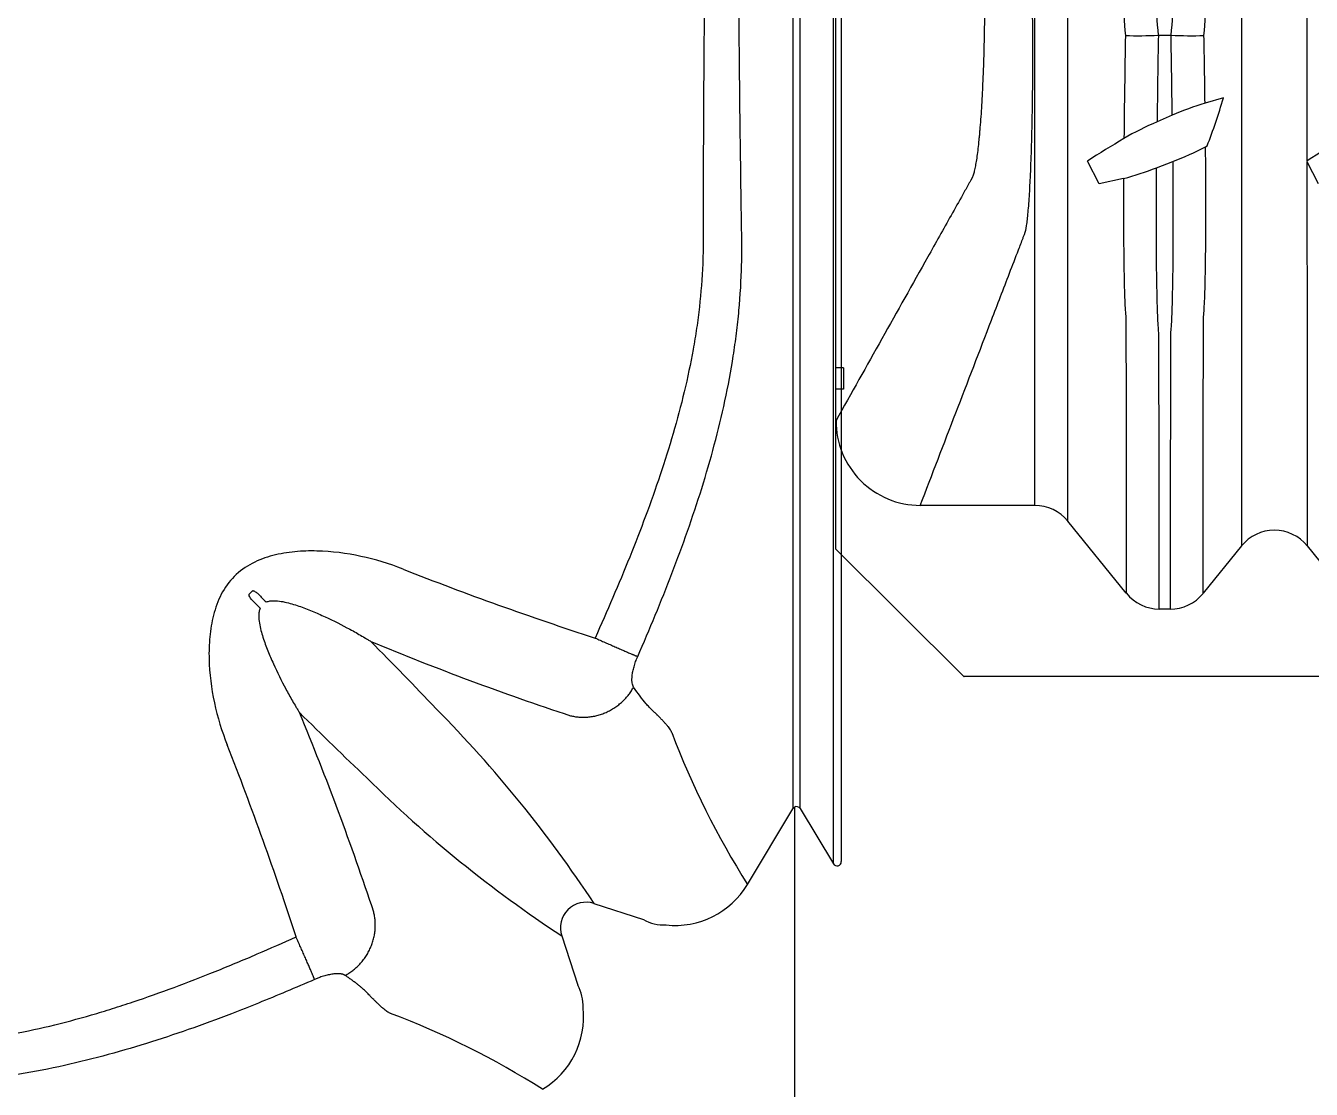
# Model space of a CAD drawing. Header units: millimetres. Extents: x -455371 to 117772, y -78417 to 116564.
# Drawn here: x -33030.2 to -32727.9, y 53506.5 to 53756.7 of the extents above; entities that cross this region are included whole.
import ezdxf

# ---------------------------------------------------------------- set-up
doc = ezdxf.new("R2010")
doc.units = ezdxf.units.MM
doc.layers.get('0').update_dxf_attribs({"color": 255})
doc.layers.add('BETON-STOP', color=141, linetype='Continuous')
doc.layers.add('Contorno-Cupolex', color=3, linetype='Continuous')
doc.layers.add('quote', color=5, linetype='Continuous', lineweight=15)

# ---------------------------------------------------------------- blocks, each defined once
blk = doc.blocks.new('Cupolex H50')
at = {"layer": 'Contorno-Cupolex', "linetype": 'Continuous'}
for p, q in [((19749.908, 10192.535), (19749.908, 10171.18)), ((19736.013, 10177.459), (19736.085, 10177.531)), ((19747.709, 10170.646), (19748.773, 10172.417)), ((19748.808, 10172.46), (19748.808, 10172.452)), ((19748.808, 10172.452), (19748.808, 10164.735)), ((19748.944, 10172.425), (19749.723, 10171.128)), ((19744.105, 10170.197), (19745.264, 10169.82)), ((19743.347, 10169.438), (19743.723, 10168.28))]:
    blk.add_line(p, q, dxfattribs=at)
for centre, radius, start, end in [((19769.413, 10254.064), 81.647, 248.60087, 251.96279), ((19794.544, 10236.537), 83.013, 225.3725, 225.55085), ((19677.006, 10118.999), 83.013, 44.44915, 44.6275), ((19666.773, 10104.862), 101.528, 43.51644, 44.7597), ((19764.872, 10239.053), 67.882, 247.47222, 251.6936), ((19674.49, 10148.671), 67.882, 18.3064, 22.52778), ((19823.019, 10261.545), 122.115, 225.3451, 226.37876), ((19719.371, 10153.941), 29.599, 33.3134, 44.728), ((19764.175, 10181.087), 19.498, 200.643, 212.3798), ((19659.479, 10144.13), 81.647, 18.03721, 21.39913), ((19759.649, 10194.23), 29.672, 225.2861, 236.6725), ((19748.859, 10172.365), 0.1, 120.3283, 149.0672), ((19748.858, 10172.374), 0.0994, 30.7422, 120.2295), ((19749.809, 10171.179), 0.0998, 210.9627, 0.7224), ((19746.005, 10171.669), 1.987, 263.9429, 329.0129), ((19743.918, 10169.625), 0.601, 71.8666, 198.1334), ((19745.761, 10170.723), 1.031, 241.1482, 271.9019), ((19742.82, 10167.782), 1.031, 358.098, 28.852), ((19741.874, 10167.538), 1.987, 300.9871, 6.0571), ((19732.568, 10149.593), 19.248, 57.544, 69.4332)]:
    blk.add_arc(centre, radius, start, end, dxfattribs=at)
for points, knots in [([(19746.707, 10192.535), (19746.69, 10191.136), (19746.679, 10189.736), (19746.671, 10187.987), (19746.67, 10187.637), (19746.668, 10186.937), (19746.668, 10186.588), (19746.668, 10186.15), (19746.668, 10186.062), (19746.668, 10185.931), (19746.668, 10185.888), (19746.668, 10185.802), (19746.668, 10185.759), (19746.667, 10185.674), (19746.667, 10185.632), (19746.666, 10185.549), (19746.665, 10185.507), (19746.662, 10185.381), (19746.659, 10185.297), (19746.642, 10184.878), (19746.616, 10184.543), (19746.56, 10184.041), (19746.538, 10183.874), (19746.489, 10183.54), (19746.462, 10183.373), (19746.372, 10182.873), (19746.302, 10182.542), (19746.066, 10181.554), (19745.874, 10180.904), (19745.549, 10179.935), (19745.435, 10179.613), (19745.196, 10178.971), (19745.071, 10178.651), (19744.686, 10177.694), (19744.414, 10177.061), (19744.133, 10176.43)], [0, 0, 0, 0, 0.25, 0.25, 0.3125, 0.3125, 0.375, 0.375, 0.390625, 0.390625, 0.398438, 0.398438, 0.40625, 0.40625, 0.414062, 0.414062, 0.421875, 0.421875, 0.4375, 0.4375, 0.5, 0.5, 0.53125, 0.53125, 0.5625, 0.5625, 0.625, 0.625, 0.75, 0.75, 0.8125, 0.8125, 0.875, 0.875, 1, 1, 1, 1]), ([(19745.13, 10175.996), (19745.411, 10176.639), (19745.68, 10177.288), (19746.06, 10178.275), (19746.182, 10178.606), (19746.416, 10179.272), (19746.528, 10179.607), (19746.844, 10180.619), (19747.029, 10181.303), (19747.253, 10182.347), (19747.319, 10182.698), (19747.402, 10183.23), (19747.427, 10183.408), (19747.471, 10183.764), (19747.491, 10183.943), (19747.54, 10184.478), (19747.561, 10184.835), (19747.572, 10185.283), (19747.574, 10185.372), (19747.575, 10185.507), (19747.575, 10185.551), (19747.575, 10185.641), (19747.575, 10185.686), (19747.574, 10185.775), (19747.573, 10185.819), (19747.572, 10185.907), (19747.571, 10185.95), (19747.569, 10186.081), (19747.568, 10186.168), (19747.561, 10186.604), (19747.556, 10186.953), (19747.547, 10187.651), (19747.542, 10187.999), (19747.521, 10189.744), (19747.508, 10191.139), (19747.5, 10192.535)], [0, 0, 0, 0, 0.125, 0.125, 0.1875, 0.1875, 0.25, 0.25, 0.375, 0.375, 0.4375, 0.4375, 0.46875, 0.46875, 0.5, 0.5, 0.5625, 0.5625, 0.578125, 0.578125, 0.585938, 0.585938, 0.59375, 0.59375, 0.601562, 0.601562, 0.609375, 0.609375, 0.625, 0.625, 0.6875, 0.6875, 0.75, 0.75, 1, 1, 1, 1]), ([(19748.773, 10192.535), (19748.773, 10191.326), (19748.773, 10190.118), (19748.773, 10188.552), (19748.773, 10188.195), (19748.773, 10187.838)], [0, 0, 0, 0, 0.0625, 0.0625, 0.0809509, 0.0809509, 0.0809509, 0.0809509]), ([(19749.723, 10184.463), (19749.723, 10184.646), (19749.723, 10184.831), (19749.723, 10185.172), (19749.723, 10185.329), (19749.723, 10185.642), (19749.723, 10185.799), (19749.723, 10186.269), (19749.723, 10186.582), (19749.723, 10187.522), (19749.723, 10188.149), (19749.723, 10190.029), (19749.723, 10191.282), (19749.723, 10192.535)], [0.8657575, 0.8657575, 0.8657575, 0.8657575, 0.875, 0.875, 0.8828125, 0.8828125, 0.890625, 0.890625, 0.90625, 0.90625, 0.9375, 0.9375, 1, 1, 1, 1]), ([(19748.944, 10172.425), (19748.944, 10173.924), (19748.944, 10175.43), (19748.944, 10177.313), (19748.944, 10177.689), (19748.944, 10178.254), (19748.944, 10178.442), (19748.944, 10178.678), (19748.944, 10178.725), (19748.944, 10178.819), (19748.944, 10178.86), (19748.944, 10178.985), (19748.944, 10179.064), (19748.944, 10179.26), (19748.944, 10179.38), (19748.944, 10179.789), (19748.944, 10180.126), (19748.944, 10180.727), (19748.944, 10180.943), (19748.944, 10181.397), (19748.944, 10181.635), (19748.944, 10182.384), (19748.944, 10182.935), (19748.944, 10183.786), (19748.944, 10184.076), (19748.944, 10184.666), (19748.944, 10184.97), (19748.944, 10185.574), (19748.944, 10185.877), (19748.944, 10186.482), (19748.944, 10186.785), (19748.944, 10187.693), (19748.944, 10188.298), (19748.944, 10189.98), (19748.944, 10191.057), (19748.944, 10192.134)], [0, 0, 0, 0, 0.5, 0.5, 0.625, 0.625, 0.6875, 0.6875, 0.703125, 0.703125, 0.71875, 0.71875, 0.734375, 0.734375, 0.75, 0.75, 0.78125, 0.78125, 0.796875, 0.796875, 0.8125, 0.8125, 0.84375, 0.84375, 0.859375, 0.859375, 0.875, 0.875, 0.890625, 0.890625, 0.90625, 0.90625, 0.9375, 0.9375, 0.9930906, 0.9930906, 0.9930906, 0.9930906]), ([(19748.773, 10187.838), (19748.773, 10187.591), (19748.773, 10187.343), (19748.773, 10186.794), (19748.773, 10186.492), (19748.773, 10185.887), (19748.773, 10185.585), (19748.773, 10184.982), (19748.773, 10184.68), (19748.773, 10184.082), (19748.773, 10183.791), (19748.773, 10183.222), (19748.773, 10182.944), (19748.773, 10182.402), (19748.773, 10182.137), (19748.773, 10181.383), (19748.773, 10180.929), (19748.773, 10180.122), (19748.773, 10179.784), (19748.773, 10179.377), (19748.773, 10179.257), (19748.773, 10179.059), (19748.773, 10178.981), (19748.773, 10178.888), (19748.773, 10178.863), (19748.773, 10178.816), (19748.773, 10178.792), (19748.773, 10178.722), (19748.773, 10178.675), (19748.773, 10178.439), (19748.773, 10178.251), (19748.773, 10177.686), (19748.773, 10177.309), (19748.773, 10176.069), (19748.773, 10175.206), (19748.773, 10174.345)], [0.0809509, 0.0809509, 0.0809509, 0.0809509, 0.09375, 0.09375, 0.109375, 0.109375, 0.125, 0.125, 0.140625, 0.140625, 0.15625, 0.15625, 0.171875, 0.171875, 0.1875, 0.1875, 0.21875, 0.21875, 0.25, 0.25, 0.265625, 0.265625, 0.28125, 0.28125, 0.2890625, 0.2890625, 0.296875, 0.296875, 0.3125, 0.3125, 0.375, 0.375, 0.5, 0.5, 0.786222, 0.786222, 0.786222, 0.786222]), ([(19749.723, 10177.495), (19749.723, 10177.51), (19749.723, 10177.525), (19749.723, 10177.565), (19749.723, 10177.588), (19749.723, 10177.644), (19749.723, 10177.677), (19749.723, 10177.786), (19749.723, 10177.876), (19749.723, 10178.089), (19749.723, 10178.214), (19749.723, 10178.495), (19749.723, 10178.65), (19749.723, 10178.989), (19749.723, 10179.173), (19749.723, 10179.569), (19749.723, 10179.783), (19749.723, 10180.459), (19749.723, 10180.951), (19749.723, 10181.751), (19749.723, 10182.03), (19749.723, 10182.6), (19749.723, 10182.89), (19749.723, 10183.48), (19749.723, 10183.78), (19749.723, 10184.21), (19749.723, 10184.336), (19749.723, 10184.463)], [0.6826415, 0.6826415, 0.6826415, 0.6826415, 0.6875, 0.6875, 0.6953125, 0.6953125, 0.703125, 0.703125, 0.71875, 0.71875, 0.734375, 0.734375, 0.75, 0.75, 0.765625, 0.765625, 0.78125, 0.78125, 0.8125, 0.8125, 0.828125, 0.828125, 0.84375, 0.84375, 0.859375, 0.859375, 0.8657575, 0.8657575, 0.8657575, 0.8657575]), ([(19739.624, 10178.046), (19739.3, 10178.175), (19738.97, 10178.276), (19738.296, 10178.42), (19737.949, 10178.465), (19737.429, 10178.477), (19737.256, 10178.472), (19736.91, 10178.44), (19736.737, 10178.411), (19736.234, 10178.281), (19735.91, 10178.126), (19735.538, 10177.753), (19735.438, 10177.612), (19735.276, 10177.302), (19735.218, 10177.138), (19735.131, 10176.803), (19735.103, 10176.629), (19735.071, 10176.284), (19735.066, 10176.112), (19735.079, 10175.596), (19735.123, 10175.25), (19735.268, 10174.573), (19735.368, 10174.242), (19735.497, 10173.92)], [0, 0, 0, 0, 0.125, 0.125, 0.25, 0.25, 0.3125, 0.3125, 0.375, 0.375, 0.5, 0.5, 0.5625, 0.5625, 0.625, 0.625, 0.6875, 0.6875, 0.75, 0.75, 0.875, 0.875, 1, 1, 1, 1]), ([(19736.086, 10177.315), (19736.066, 10177.335), (19736.049, 10177.356), (19736.027, 10177.392), (19736.02, 10177.404), (19736.012, 10177.424), (19736.01, 10177.431), (19736.008, 10177.441), (19736.008, 10177.445), (19736.009, 10177.452), (19736.01, 10177.456), (19736.013, 10177.459)], [0, 0, 0, 0, 0.5, 0.5, 0.75, 0.75, 0.875, 0.875, 0.9375, 0.9375, 1, 1, 1, 1]), ([(19736.228, 10177.458), (19736.209, 10177.477), (19736.187, 10177.494), (19736.152, 10177.516), (19736.14, 10177.523), (19736.12, 10177.531), (19736.113, 10177.533), (19736.102, 10177.535), (19736.099, 10177.535), (19736.091, 10177.534), (19736.088, 10177.533), (19736.085, 10177.531)], [0, 0, 0, 0, 0.5, 0.5, 0.75, 0.75, 0.875, 0.875, 0.9375, 0.9375, 1, 1, 1, 1]), ([(19749.723, 10171.128), (19749.723, 10172.68), (19749.723, 10174.235), (19749.723, 10176.179), (19749.723, 10176.568), (19749.723, 10177.136), (19749.723, 10177.316), (19749.723, 10177.495)], [0, 0, 0, 0, 0.5, 0.5, 0.625, 0.625, 0.6826415, 0.6826415, 0.6826415, 0.6826415]), ([(19736.267, 10177.131), (19736.255, 10177.102), (19736.248, 10177.073), (19736.239, 10177.014), (19736.237, 10176.984), (19736.236, 10176.895), (19736.242, 10176.837), (19736.261, 10176.723), (19736.274, 10176.666), (19736.302, 10176.555), (19736.318, 10176.501), (19736.37, 10176.34), (19736.409, 10176.234), (19736.491, 10176.028), (19736.535, 10175.926), (19736.671, 10175.625), (19736.768, 10175.428), (19736.921, 10175.142), (19736.974, 10175.048), (19737.054, 10174.908), (19737.081, 10174.862), (19737.122, 10174.793), (19737.136, 10174.77), (19737.164, 10174.724), (19737.178, 10174.701), (19737.192, 10174.679)], [0, 0, 0, 0, 0.03125, 0.03125, 0.0625, 0.0625, 0.125, 0.125, 0.1875, 0.1875, 0.25, 0.25, 0.375, 0.375, 0.5, 0.5, 0.75, 0.75, 0.875, 0.875, 0.9375, 0.9375, 0.96875, 0.96875, 1, 1, 1, 1]), ([(19736.412, 10177.277), (19736.441, 10177.288), (19736.47, 10177.296), (19736.53, 10177.305), (19736.56, 10177.307), (19736.648, 10177.307), (19736.706, 10177.301), (19736.82, 10177.282), (19736.877, 10177.27), (19736.988, 10177.241), (19737.042, 10177.225), (19737.204, 10177.173), (19737.309, 10177.135), (19737.516, 10177.052), (19737.618, 10177.008), (19737.919, 10176.872), (19738.115, 10176.775), (19738.402, 10176.622), (19738.496, 10176.57), (19738.636, 10176.489), (19738.682, 10176.462), (19738.751, 10176.421), (19738.774, 10176.407), (19738.819, 10176.379), (19738.842, 10176.366), (19738.865, 10176.351)], [0, 0, 0, 0, 0.03125, 0.03125, 0.0625, 0.0625, 0.125, 0.125, 0.1875, 0.1875, 0.25, 0.25, 0.375, 0.375, 0.5, 0.5, 0.75, 0.75, 0.875, 0.875, 0.9375, 0.9375, 0.96875, 0.96875, 1, 1, 1, 1]), ([(19745.035, 10175.278), (19745.019, 10175.303), (19745.006, 10175.337), (19744.999, 10175.393), (19744.997, 10175.404), (19744.996, 10175.429), (19744.996, 10175.442), (19744.996, 10175.483), (19744.997, 10175.513), (19745.005, 10175.576), (19745.01, 10175.61), (19745.021, 10175.663), (19745.025, 10175.682), (19745.034, 10175.719), (19745.039, 10175.738), (19745.055, 10175.796), (19745.068, 10175.836), (19745.097, 10175.916), (19745.113, 10175.956), (19745.13, 10175.996)], [0, 0, 0, 0, 0.25, 0.25, 0.3125, 0.3125, 0.375, 0.375, 0.5, 0.5, 0.625, 0.625, 0.6875, 0.6875, 0.75, 0.75, 0.875, 0.875, 1, 1, 1, 1]), ([(19745.929, 10174.214), (19745.928, 10174.217), (19745.927, 10174.22), (19745.924, 10174.227), (19745.922, 10174.231), (19745.917, 10174.241), (19745.913, 10174.248), (19745.902, 10174.268), (19745.893, 10174.283), (19745.873, 10174.312), (19745.862, 10174.327), (19745.838, 10174.357), (19745.824, 10174.373), (19745.796, 10174.405), (19745.781, 10174.421), (19745.75, 10174.455), (19745.734, 10174.473), (19745.708, 10174.501), (19745.699, 10174.51), (19745.681, 10174.529), (19745.672, 10174.539), (19745.643, 10174.568), (19745.623, 10174.588), (19745.6, 10174.611), (19745.598, 10174.614), (19745.593, 10174.619), (19745.59, 10174.622), (19745.582, 10174.63), (19745.577, 10174.635), (19745.566, 10174.646), (19745.56, 10174.652), (19745.549, 10174.663), (19745.543, 10174.669), (19745.531, 10174.68), (19745.526, 10174.685), (19745.514, 10174.696), (19745.508, 10174.701), (19745.497, 10174.712), (19745.491, 10174.717), (19745.48, 10174.728), (19745.474, 10174.733), (19745.457, 10174.75), (19745.445, 10174.761), (19745.423, 10174.784), (19745.411, 10174.796), (19745.376, 10174.833), (19745.353, 10174.859), (19745.235, 10174.995), (19745.136, 10175.127), (19745.035, 10175.278)], [0, 0, 0, 0, 0.015625, 0.015625, 0.03125, 0.03125, 0.0625, 0.0625, 0.125, 0.125, 0.1875, 0.1875, 0.25, 0.25, 0.3125, 0.3125, 0.375, 0.375, 0.40625, 0.40625, 0.4375, 0.4375, 0.5, 0.5, 0.507812, 0.507812, 0.515625, 0.515625, 0.53125, 0.53125, 0.546875, 0.546875, 0.5625, 0.5625, 0.578125, 0.578125, 0.59375, 0.59375, 0.609375, 0.609375, 0.625, 0.625, 0.65625, 0.65625, 0.6875, 0.6875, 0.75, 0.75, 1, 1, 1, 1]), ([(19721.008, 10166.837), (19721.358, 10166.841), (19722.058, 10166.849), (19723.457, 10166.861), (19724.857, 10166.87), (19726.256, 10166.875), (19727.044, 10166.876), (19727.567, 10166.875), (19727.909, 10166.875), (19728.498, 10166.888), (19729.338, 10166.954), (19730.34, 10167.101), (19731.333, 10167.311), (19732.152, 10167.53), (19732.801, 10167.727), (19733.449, 10167.938), (19734.255, 10168.224), (19735.226, 10168.602), (19736.18, 10168.998), (19736.81, 10169.277), (19737.113, 10169.411)], [0, 0, 0, 0, 0.063564, 0.127097, 0.254201, 0.31775, 0.381331, 0.397214, 0.41286, 0.44336, 0.504368, 0.565708, 0.627174, 0.688693, 0.719527, 0.750429, 0.81247, 0.874829, 0.93973, 1, 1, 1, 1]), ([(19737.547, 10168.413), (19737.325, 10168.317), (19736.888, 10168.128), (19736.238, 10167.861), (19735.474, 10167.559), (19734.599, 10167.236), (19733.256, 10166.79), (19731.892, 10166.421), (19730.491, 10166.158), (19729.424, 10166.025), (19728.529, 10165.971), (19727.904, 10165.967), (19727.55, 10165.973), (19727.026, 10165.981), (19726.242, 10165.992), (19724.843, 10166.01), (19723.098, 10166.029), (19721.703, 10166.039), (19721.008, 10166.044)], [0, 0, 0, 0, 0.042924, 0.084471, 0.124692, 0.188647, 0.249907, 0.375615, 0.438991, 0.50263, 0.566109, 0.597857, 0.613444, 0.628905, 0.690742, 0.752592, 0.876921, 1, 1, 1, 1]), ([(19738.265, 10168.508), (19738.262, 10168.51), (19738.255, 10168.515), (19738.244, 10168.52), (19738.233, 10168.525), (19738.22, 10168.53), (19738.207, 10168.534), (19738.193, 10168.538), (19738.178, 10168.541), (19738.145, 10168.546), (19738.089, 10168.55), (19738, 10168.544), (19737.899, 10168.528), (19737.805, 10168.505), (19737.727, 10168.482), (19737.674, 10168.464), (19737.627, 10168.446), (19737.587, 10168.43), (19737.56, 10168.419), (19737.547, 10168.413)], [0, 0, 0, 0, 0.031543, 0.062759, 0.093676, 0.12432, 0.154721, 0.184907, 0.214908, 0.244754, 0.371276, 0.495222, 0.622346, 0.74714, 0.810652, 0.87359, 0.915985, 0.958061, 1, 1, 1, 1]), ([(19739.33, 10167.614), (19739.326, 10167.616), (19739.32, 10167.618), (19739.306, 10167.625), (19739.282, 10167.637), (19739.232, 10167.668), (19739.17, 10167.719), (19739.099, 10167.783), (19739.042, 10167.836), (19738.987, 10167.889), (19738.942, 10167.933), (19738.902, 10167.973), (19738.87, 10168.005), (19738.839, 10168.039), (19738.796, 10168.085), (19738.736, 10168.144), (19738.667, 10168.206), (19738.602, 10168.261), (19738.543, 10168.308), (19738.48, 10168.357), (19738.413, 10168.407), (19738.341, 10168.457), (19738.291, 10168.491), (19738.265, 10168.508)], [0, 0, 0, 0, 0.016011, 0.032224, 0.064149, 0.128117, 0.255099, 0.326832, 0.398509, 0.451594, 0.506571, 0.540692, 0.57148, 0.599734, 0.634041, 0.695795, 0.755398, 0.795322, 0.835569, 0.876151, 0.917076, 0.958355, 1, 1, 1, 1])]:
    blk.add_open_spline(points, degree=3, knots=knots, dxfattribs=at)
for points, weights in [([(19744.133, 10176.43), (19744.873, 10176.1), (19745.13, 10175.996)], [1, 0.838288024156, 1]), ([(19743.551, 10174.607), (19744.536, 10174.363), (19745.035, 10175.278)], [1, 0.77386842912, 1]), ([(19738.265, 10168.508), (19739.181, 10169.008), (19738.936, 10169.992)], [1, 0.77386842912, 1]), ([(19737.547, 10168.413), (19737.443, 10168.671), (19737.113, 10169.411)], [1, 0.838288024155, 1])]:
    blk.add_rational_spline(points, weights, degree=2, dxfattribs=at)
blk.add_open_spline([(19748.773, 10174.345), (19748.773, 10173.701), (19748.773, 10173.058), (19748.773, 10172.417)], degree=3, dxfattribs=at)
blk = doc.blocks.new('*U2214')
at = {"xscale": 10.01836209701863, "yscale": 10.01836209701863, "zscale": 10.01836209701863}
blk.add_blockref('Cupolex H50', (-197296.95, -101829.74), dxfattribs=at)
blk = doc.blocks.new('*U2215')
at = {"layer": 'quote', "color": 0, "linetype": 'ByBlock', "lineweight": -2, "transparency": 16777216}
blk.add_blockref('*U2214', (0, -1345), dxfattribs=at)
blk = doc.blocks.new('Bs H50 tacca 3')
at = {"layer": 'BETON-STOP'}
for p, q in [((19718.463, 10088.289), (19718.463, 10072.789)), ((19726.039, 10080.599), (19726.046, 10080.599)), ((19726.046, 10080.599), (19726.329, 10080.599)), ((19726.329, 10080.599), (19726.336, 10080.599)), ((19727.566, 10079.124), (19727.135, 10079.004)), ((19726.365, 10078.717), (19726.009, 10078.562)), ((19727.147, 10077.978), (19727.184, 10077.998)), ((19724.649, 10077.108), (19724.375, 10077.643)), ((19725.999, 10077.487), (19726.376, 10077.633)), ((19729.535, 10077.65), (19729.525, 10077.643)), ((19729.525, 10077.643), (19729.535, 10077.623)), ((19729.799, 10077.108), (19729.535, 10077.623)), ((19725.224, 10077.234), (19724.649, 10077.108)), ((19718.652, 10072.789), (19718.463, 10072.789)), ((19718.463, 10072.789), (19718.463, 10072.289)), ((19718.652, 10072.789), (19718.652, 10072.289)), ((19718.463, 10072.289), (19718.463, 10068.539)), ((19718.652, 10072.289), (19718.463, 10072.289)), ((19723.14, 10069.558), (19720.451, 10069.558)), ((19725.287, 10067.494), (19723.913, 10069.188)), ((19718.463, 10068.539), (19721.472, 10065.539)), ((19727.99, 10068.605), (19727.088, 10067.494)), ((19730.437, 10067.494), (19729.536, 10068.605)), ((19726.316, 10067.124), (19726.06, 10067.124)), ((19721.472, 10065.539), (19721.484, 10065.539)), ((19733.613, 10065.539), (19721.484, 10065.539))]:
    blk.add_line(p, q, dxfattribs=at)
for centre, radius, start, end in [((2599.385, 10079.049), 17123.758, 359.9682458, 0.0317539), ((20077.874, 10074.355), 352.663, 178.9869, 179.37962), ((19725.558, 10089.518), 8.932, 268.1218, 273.0874), ((20144.736, 10073.394), 418.759, 179.01414, 179.29279), ((19726.818, 10089.518), 8.932, 266.9126, 271.8782), ((19283.539, 10073.017), 442.863, 0.73746, 0.98095), ((19157.649, 10070.946), 569.543, 0.81069, 0.97029), ((19728.979, 10072.884), 6.392, 106.7661, 114.1399), ((19715.294, 10082.659), 12.77, 338.5951, 343.9327), ((19728.865, 10071.873), 7.274, 113.1216, 119.9777), ((19744.358, 10046.338), 37.139, 120.9975, 122.5513), ((19749.618, 10046.159), 37.349, 121.0006, 122.527), ((19723.737, 10084.568), 7.42, 290.8357, 297.3599), ((19723.706, 10083.204), 6.159, 284.2636, 291.852), ((19720.455, 10071.539), 1.981, 179.6725, 269.8751), ((19723.139, 10068.563), 0.995, 38.9222, 89.9155), ((19728.763, 10067.983), 0.992, 38.8507, 141.1493), ((19726.062, 10068.119), 0.995, 218.9229, 269.9147), ((19726.314, 10068.119), 0.996, 270.0934, 321.069)]:
    blk.add_arc(centre, radius, start, end, dxfattribs=at)
for points, knots in [([(19721.97, 10088.539), (19721.968, 10087.366), (19721.967, 10086.193), (19721.965, 10084.433), (19721.964, 10083.846), (19721.963, 10082.966), (19721.962, 10082.673), (19721.962, 10082.307), (19721.962, 10082.233), (19721.962, 10082.087), (19721.962, 10082.014), (19721.961, 10081.904), (19721.961, 10081.867), (19721.961, 10081.811), (19721.961, 10081.793), (19721.961, 10081.756), (19721.961, 10081.737), (19721.961, 10081.682), (19721.961, 10081.646), (19721.961, 10081.596), (19721.961, 10081.58), (19721.961, 10081.549), (19721.961, 10081.533), (19721.961, 10081.457), (19721.96, 10081.396), (19721.96, 10081.276), (19721.959, 10081.215), (19721.958, 10081.034), (19721.956, 10080.915), (19721.953, 10080.683), (19721.951, 10080.569), (19721.946, 10080.344), (19721.943, 10080.232), (19721.936, 10080.011), (19721.933, 10079.902), (19721.927, 10079.74), (19721.925, 10079.686), (19721.921, 10079.58), (19721.918, 10079.527), (19721.911, 10079.371), (19721.907, 10079.271), (19721.896, 10079.075), (19721.891, 10078.98), (19721.88, 10078.796), (19721.874, 10078.707), (19721.861, 10078.534), (19721.855, 10078.451), (19721.844, 10078.331), (19721.841, 10078.292), (19721.834, 10078.215), (19721.83, 10078.178), (19721.819, 10078.069), (19721.812, 10078), (19721.797, 10077.871), (19721.789, 10077.811), (19721.773, 10077.698), (19721.765, 10077.646), (19721.749, 10077.549), (19721.741, 10077.505), (19721.724, 10077.425), (19721.715, 10077.39), (19721.702, 10077.342), (19721.697, 10077.328), (19721.691, 10077.307), (19721.689, 10077.301), (19721.684, 10077.288), (19721.682, 10077.282), (19721.678, 10077.27), (19721.675, 10077.265), (19721.671, 10077.255), (19721.669, 10077.25), (19721.665, 10077.243), (19721.664, 10077.241), (19721.662, 10077.237), (19721.661, 10077.235), (19721.659, 10077.231), (19721.658, 10077.229), (19721.655, 10077.225), (19721.654, 10077.223), (19721.652, 10077.219), (19721.651, 10077.216), (19721.648, 10077.212), (19721.647, 10077.21), (19721.644, 10077.205), (19721.643, 10077.202), (19721.64, 10077.197), (19721.638, 10077.195), (19721.631, 10077.182), (19721.626, 10077.172), (19721.608, 10077.141), (19721.597, 10077.121), (19721.54, 10077.019), (19721.495, 10076.938), (19721.358, 10076.694), (19721.266, 10076.531), (19720.993, 10076.043), (19720.81, 10075.717), (19719.91, 10074.111), (19719.192, 10072.831), (19718.475, 10071.55)], [0, 0, 0, 0, 0.063018, 0.063018, 0.094527, 0.094527, 0.110281, 0.110281, 0.11422, 0.11422, 0.118158, 0.118158, 0.120128, 0.120128, 0.121112, 0.121112, 0.122097, 0.122097, 0.124066, 0.124066, 0.125051, 0.125051, 0.126036, 0.126036, 0.129974, 0.129974, 0.133913, 0.133913, 0.14179, 0.14179, 0.149667, 0.149667, 0.157545, 0.157545, 0.165422, 0.165422, 0.16936, 0.16936, 0.173299, 0.173299, 0.181176, 0.181176, 0.189054, 0.189054, 0.196931, 0.196931, 0.204808, 0.204808, 0.208747, 0.208747, 0.212685, 0.212685, 0.220562, 0.220562, 0.22844, 0.22844, 0.236317, 0.236317, 0.244194, 0.244194, 0.252071, 0.252071, 0.25601, 0.25601, 0.257979, 0.257979, 0.259949, 0.259949, 0.261918, 0.261918, 0.263887, 0.263887, 0.264872, 0.264872, 0.265857, 0.265857, 0.266841, 0.266841, 0.267826, 0.267826, 0.268811, 0.268811, 0.269795, 0.269795, 0.27078, 0.27078, 0.271764, 0.271764, 0.275703, 0.275703, 0.28358, 0.28358, 0.315089, 0.315089, 0.378107, 0.378107, 0.504143, 0.504143, 1, 1, 1, 1]), ([(19720.451, 10069.558), (19721.008, 10071.009), (19721.566, 10072.459), (19722.264, 10074.277), (19722.405, 10074.644), (19722.616, 10075.194), (19722.687, 10075.377), (19722.793, 10075.652), (19722.828, 10075.743), (19722.872, 10075.858), (19722.881, 10075.881), (19722.894, 10075.915), (19722.898, 10075.927), (19722.904, 10075.941), (19722.905, 10075.944), (19722.907, 10075.95), (19722.908, 10075.953), (19722.91, 10075.958), (19722.911, 10075.961), (19722.913, 10075.966), (19722.914, 10075.968), (19722.916, 10075.973), (19722.916, 10075.976), (19722.918, 10075.981), (19722.919, 10075.984), (19722.92, 10075.989), (19722.921, 10075.992), (19722.923, 10075.998), (19722.924, 10076.002), (19722.926, 10076.011), (19722.927, 10076.018), (19722.931, 10076.033), (19722.932, 10076.041), (19722.935, 10076.058), (19722.937, 10076.066), (19722.94, 10076.084), (19722.941, 10076.093), (19722.946, 10076.122), (19722.949, 10076.142), (19722.958, 10076.207), (19722.964, 10076.255), (19722.976, 10076.363), (19722.982, 10076.423), (19722.993, 10076.554), (19722.999, 10076.624), (19723.009, 10076.774), (19723.015, 10076.855), (19723.024, 10077.024), (19723.029, 10077.114), (19723.036, 10077.256), (19723.038, 10077.304), (19723.043, 10077.404), (19723.045, 10077.455), (19723.051, 10077.61), (19723.055, 10077.718), (19723.063, 10077.94), (19723.066, 10078.055), (19723.072, 10078.291), (19723.075, 10078.413), (19723.08, 10078.663), (19723.082, 10078.792), (19723.085, 10078.99), (19723.086, 10079.057), (19723.088, 10079.192), (19723.089, 10079.26), (19723.091, 10079.464), (19723.092, 10079.603), (19723.093, 10079.883), (19723.093, 10080.024), (19723.093, 10080.312), (19723.092, 10080.457), (19723.091, 10080.752), (19723.09, 10080.902), (19723.087, 10081.126), (19723.086, 10081.2), (19723.085, 10081.349), (19723.084, 10081.424), (19723.082, 10081.517), (19723.082, 10081.535), (19723.081, 10081.573), (19723.081, 10081.591), (19723.08, 10081.647), (19723.079, 10081.683), (19723.079, 10081.738), (19723.078, 10081.757), (19723.078, 10081.793), (19723.077, 10081.812), (19723.076, 10081.867), (19723.076, 10081.903), (19723.074, 10082.013), (19723.073, 10082.087), (19723.07, 10082.233), (19723.069, 10082.307), (19723.063, 10082.673), (19723.058, 10082.966), (19723.044, 10083.846), (19723.034, 10084.433), (19723.005, 10086.193), (19722.986, 10087.366), (19722.967, 10088.539)], [0, 0, 0, 0, 0.497274, 0.497274, 0.622956, 0.622956, 0.685796, 0.685796, 0.717217, 0.717217, 0.725072, 0.725072, 0.728999, 0.728999, 0.729981, 0.729981, 0.730963, 0.730963, 0.731945, 0.731945, 0.732927, 0.732927, 0.733909, 0.733909, 0.734891, 0.734891, 0.735873, 0.735873, 0.736854, 0.736854, 0.738818, 0.738818, 0.740782, 0.740782, 0.742746, 0.742746, 0.74471, 0.74471, 0.748637, 0.748637, 0.756492, 0.756492, 0.764347, 0.764347, 0.772202, 0.772202, 0.780057, 0.780057, 0.787913, 0.787913, 0.79184, 0.79184, 0.795768, 0.795768, 0.803623, 0.803623, 0.811478, 0.811478, 0.819333, 0.819333, 0.827188, 0.827188, 0.831116, 0.831116, 0.835043, 0.835043, 0.842898, 0.842898, 0.850753, 0.850753, 0.858608, 0.858608, 0.866463, 0.866463, 0.870391, 0.870391, 0.874319, 0.874319, 0.8753, 0.8753, 0.876282, 0.876282, 0.878246, 0.878246, 0.879228, 0.879228, 0.88021, 0.88021, 0.882174, 0.882174, 0.886101, 0.886101, 0.890029, 0.890029, 0.905739, 0.905739, 0.937159, 0.937159, 1, 1, 1, 1]), ([(19723.913, 10069.188), (19723.913, 10069.237), (19723.913, 10069.286), (19723.913, 10069.542), (19723.913, 10069.75), (19723.913, 10070.379), (19723.913, 10070.802), (19723.913, 10072.077), (19723.913, 10072.938), (19723.913, 10074.014), (19723.913, 10074.229), (19723.913, 10074.66), (19723.913, 10074.875), (19723.913, 10075.197), (19723.913, 10075.305), (19723.913, 10075.439), (19723.913, 10075.466), (19723.913, 10075.507), (19723.913, 10075.52), (19723.913, 10075.54), (19723.913, 10075.547), (19723.913, 10075.561), (19723.913, 10075.567), (19723.913, 10075.581), (19723.913, 10075.587), (19723.913, 10075.597), (19723.913, 10075.6), (19723.913, 10075.606), (19723.913, 10075.609), (19723.913, 10075.617), (19723.913, 10075.623), (19723.913, 10075.635), (19723.913, 10075.641), (19723.913, 10075.66), (19723.913, 10075.674), (19723.913, 10075.695), (19723.913, 10075.703), (19723.913, 10075.718), (19723.913, 10075.726), (19723.913, 10075.766), (19723.913, 10075.802), (19723.913, 10075.882), (19723.913, 10075.926), (19723.913, 10076.068), (19723.913, 10076.177), (19723.913, 10076.424), (19723.913, 10076.562), (19723.913, 10076.865), (19723.913, 10077.03), (19723.913, 10077.385), (19723.913, 10077.574), (19723.913, 10077.973), (19723.913, 10078.183), (19723.913, 10078.511), (19723.913, 10078.623), (19723.913, 10078.85), (19723.913, 10078.965), (19723.913, 10079.314), (19723.913, 10079.553), (19723.913, 10080.037), (19723.913, 10080.282), (19723.913, 10080.66), (19723.913, 10080.787), (19723.913, 10080.98), (19723.913, 10081.045), (19723.913, 10081.176), (19723.913, 10081.242), (19723.913, 10081.377), (19723.913, 10081.447), (19723.913, 10081.537), (19723.913, 10081.556), (19723.913, 10081.593), (19723.913, 10081.611), (19723.913, 10081.667), (19723.913, 10081.705), (19723.913, 10081.784), (19723.913, 10081.825), (19723.913, 10081.91), (19723.913, 10081.954), (19723.913, 10082.083), (19723.913, 10082.17), (19723.913, 10082.601), (19723.913, 10082.944), (19723.913, 10083.975), (19723.913, 10084.663), (19723.913, 10086.038), (19723.913, 10086.726), (19723.913, 10087.789), (19723.913, 10088.164), (19723.913, 10088.539)], [0, 0, 0, 0, 0.016163, 0.016163, 0.085094, 0.085094, 0.222956, 0.222956, 0.498682, 0.498682, 0.567613, 0.567613, 0.636544, 0.636544, 0.67101, 0.67101, 0.679626, 0.679626, 0.683934, 0.683934, 0.686089, 0.686089, 0.688243, 0.688243, 0.690397, 0.690397, 0.691474, 0.691474, 0.692551, 0.692551, 0.694705, 0.694705, 0.696859, 0.696859, 0.701167, 0.701167, 0.703321, 0.703321, 0.705475, 0.705475, 0.714092, 0.714092, 0.722708, 0.722708, 0.739941, 0.739941, 0.757174, 0.757174, 0.774407, 0.774407, 0.79164, 0.79164, 0.808872, 0.808872, 0.817489, 0.817489, 0.826105, 0.826105, 0.843338, 0.843338, 0.860571, 0.860571, 0.869187, 0.869187, 0.873495, 0.873495, 0.877804, 0.877804, 0.882112, 0.882112, 0.883189, 0.883189, 0.884266, 0.884266, 0.88642, 0.88642, 0.888574, 0.888574, 0.890728, 0.890728, 0.895036, 0.895036, 0.912269, 0.912269, 0.946735, 0.946735, 0.981201, 0.981201, 1, 1, 1, 1]), ([(19727.99, 10088.539), (19727.99, 10087.338), (19727.99, 10086.137), (19727.99, 10084.335), (19727.99, 10083.735), (19727.99, 10082.834), (19727.99, 10082.534), (19727.99, 10082.083), (19727.99, 10081.933), (19727.99, 10081.633), (19727.99, 10081.483), (19727.99, 10081.033), (19727.99, 10080.733), (19727.991, 10080.134), (19727.991, 10079.84), (19727.991, 10079.268), (19727.991, 10078.989), (19727.991, 10078.446), (19727.991, 10078.18), (19727.991, 10077.425), (19727.991, 10076.974), (19727.991, 10076.178), (19727.991, 10075.851), (19727.99, 10075.467), (19727.99, 10075.356), (19727.99, 10075.177), (19727.99, 10075.108), (19727.99, 10075.009), (19727.99, 10074.964), (19727.99, 10074.871), (19727.99, 10074.824), (19727.99, 10074.59), (19727.99, 10074.403), (19727.99, 10073.843), (19727.99, 10073.468), (19727.99, 10071.597), (19727.99, 10070.102), (19727.99, 10068.605)], [0, 0, 0, 0, 0.0625, 0.0625, 0.09375, 0.09375, 0.109375, 0.109375, 0.117188, 0.117188, 0.125, 0.125, 0.140625, 0.140625, 0.15625, 0.15625, 0.171875, 0.171875, 0.1875, 0.1875, 0.21875, 0.21875, 0.25, 0.25, 0.265625, 0.265625, 0.28125, 0.28125, 0.296875, 0.296875, 0.3125, 0.3125, 0.375, 0.375, 0.5, 0.5, 1, 1, 1, 1]), ([(19729.535, 10077.65), (19729.535, 10078.026), (19729.535, 10078.425), (19729.535, 10079.056), (19729.535, 10079.272), (19729.535, 10079.715), (19729.535, 10079.941), (19729.535, 10080.62), (19729.536, 10081.079), (19729.536, 10081.778), (19729.536, 10082.011), (19729.536, 10082.477), (19729.536, 10082.711), (19729.536, 10084.809), (19729.536, 10086.674), (19729.536, 10088.539)], [0, 0, 0, 0, 0.125, 0.125, 0.1875, 0.1875, 0.25, 0.25, 0.375, 0.375, 0.4375, 0.4375, 0.5, 0.5, 1, 1, 1, 1]), ([(19725.215, 10088.141), (19725.215, 10086.882), (19725.215, 10085.624), (19725.215, 10083.736), (19725.215, 10083.107), (19725.215, 10082.32), (19725.215, 10082.163), (19725.215, 10081.927), (19725.215, 10081.849), (19725.215, 10081.691), (19725.214, 10081.613), (19725.217, 10081.219), (19725.234, 10080.905), (19725.265, 10080.591)], [0, 0, 0, 0, 0.5, 0.5, 0.75, 0.75, 0.8125, 0.8125, 0.84375, 0.84375, 0.875, 0.875, 1, 1, 1, 1]), ([(19726.046, 10080.599), (19726.01, 10080.911), (19725.99, 10081.224), (19725.987, 10081.615), (19725.988, 10081.693), (19725.988, 10081.849), (19725.988, 10081.927), (19725.987, 10082.162), (19725.987, 10082.318), (19725.988, 10083.1), (19725.988, 10083.725), (19725.987, 10085.601), (19725.988, 10086.852), (19725.988, 10088.102)], [0, 0, 0, 0, 0.125, 0.125, 0.15625, 0.15625, 0.1875, 0.1875, 0.25, 0.25, 0.5, 0.5, 1, 1, 1, 1]), ([(19726.388, 10088.102), (19726.388, 10086.852), (19726.388, 10085.601), (19726.388, 10083.725), (19726.388, 10083.1), (19726.388, 10082.318), (19726.388, 10082.162), (19726.388, 10081.927), (19726.388, 10081.849), (19726.388, 10081.693), (19726.388, 10081.615), (19726.385, 10081.224), (19726.366, 10080.911), (19726.329, 10080.599)], [0, 0, 0, 0, 0.5, 0.5, 0.75, 0.75, 0.8125, 0.8125, 0.84375, 0.84375, 0.875, 0.875, 1, 1, 1, 1]), ([(19727.11, 10080.591), (19727.142, 10080.904), (19727.159, 10081.219), (19727.161, 10081.612), (19727.161, 10081.691), (19727.161, 10081.848), (19727.161, 10081.927), (19727.161, 10082.162), (19727.161, 10082.32), (19727.161, 10083.106), (19727.161, 10083.736), (19727.161, 10085.624), (19727.161, 10086.882), (19727.161, 10088.141)], [0, 0, 0, 0, 0.125, 0.125, 0.15625, 0.15625, 0.1875, 0.1875, 0.25, 0.25, 0.5, 0.5, 1, 1, 1, 1]), ([(19727.088, 10067.494), (19727.088, 10068.757), (19727.091, 10070.023), (19727.094, 10071.922), (19727.095, 10072.555), (19727.096, 10073.346), (19727.097, 10073.504), (19727.097, 10073.742), (19727.098, 10073.821), (19727.097, 10073.92), (19727.097, 10073.939), (19727.1, 10073.981), (19727.103, 10074.006), (19727.11, 10074.087), (19727.114, 10074.152), (19727.122, 10074.304), (19727.126, 10074.392), (19727.132, 10074.591), (19727.136, 10074.702), (19727.145, 10075.066), (19727.149, 10075.348), (19727.152, 10075.826), (19727.153, 10075.995), (19727.154, 10076.352), (19727.154, 10076.541), (19727.153, 10077.123), (19727.151, 10077.537), (19727.147, 10077.978)], [0, 0, 0, 0, 0.5, 0.5, 0.75, 0.75, 0.8125, 0.8125, 0.84375, 0.84375, 0.851563, 0.851563, 0.859375, 0.859375, 0.875, 0.875, 0.890625, 0.890625, 0.90625, 0.90625, 0.9375, 0.9375, 0.953125, 0.953125, 0.96875, 0.96875, 1, 1, 1, 1]), ([(19726.376, 10077.633), (19726.379, 10077.187), (19726.381, 10076.77), (19726.382, 10075.993), (19726.381, 10075.63), (19726.376, 10074.987), (19726.371, 10074.705), (19726.362, 10074.342), (19726.359, 10074.23), (19726.352, 10074.029), (19726.348, 10073.942), (19726.341, 10073.789), (19726.337, 10073.725), (19726.329, 10073.644), (19726.326, 10073.62), (19726.324, 10073.577), (19726.325, 10073.558), (19726.325, 10073.459), (19726.325, 10073.38), (19726.324, 10073.142), (19726.324, 10072.984), (19726.322, 10072.192), (19726.321, 10071.558), (19726.318, 10069.656), (19726.316, 10068.389), (19726.316, 10067.124)], [0, 0, 0, 0, 0.03125, 0.03125, 0.0625, 0.0625, 0.09375, 0.09375, 0.109375, 0.109375, 0.125, 0.125, 0.140625, 0.140625, 0.148437, 0.148437, 0.15625, 0.15625, 0.1875, 0.1875, 0.25, 0.25, 0.5, 0.5, 1, 1, 1, 1]), ([(19729.536, 10068.605), (19729.536, 10069.813), (19729.536, 10071.02), (19729.536, 10072.832), (19729.536, 10073.436), (19729.536, 10074.342), (19729.536, 10074.643), (19729.536, 10074.983), (19729.536, 10075.019), (19729.536, 10075.099), (19729.536, 10075.153), (19729.535, 10075.35), (19729.535, 10075.529), (19729.535, 10075.983), (19729.535, 10076.26), (19729.535, 10076.885), (19729.535, 10077.235), (19729.535, 10077.623)], [0, 0, 0, 0, 0.5, 0.5, 0.75, 0.75, 0.875, 0.875, 0.890625, 0.890625, 0.90625, 0.90625, 0.9375, 0.9375, 0.96875, 0.96875, 1, 1, 1, 1]), ([(19725.224, 10077.234), (19725.222, 10076.825), (19725.221, 10076.444), (19725.223, 10075.917), (19725.224, 10075.749), (19725.227, 10075.436), (19725.228, 10075.289), (19725.233, 10075.015), (19725.235, 10074.887), (19725.241, 10074.652), (19725.245, 10074.544), (19725.255, 10074.256), (19725.262, 10074.112), (19725.275, 10073.987), (19725.278, 10073.964), (19725.279, 10073.925), (19725.278, 10073.906), (19725.278, 10073.848), (19725.278, 10073.809), (19725.278, 10073.693), (19725.279, 10073.615), (19725.279, 10073.383), (19725.279, 10073.228), (19725.281, 10072.452), (19725.282, 10071.832), (19725.285, 10069.971), (19725.287, 10068.731), (19725.287, 10067.494)], [0, 0, 0, 0, 0.03125, 0.03125, 0.046875, 0.046875, 0.0625, 0.0625, 0.078125, 0.078125, 0.09375, 0.09375, 0.125, 0.125, 0.132813, 0.132813, 0.140625, 0.140625, 0.15625, 0.15625, 0.1875, 0.1875, 0.25, 0.25, 0.5, 0.5, 1, 1, 1, 1]), ([(19726.06, 10067.124), (19726.06, 10068.386), (19726.058, 10069.65), (19726.055, 10071.547), (19726.054, 10072.179), (19726.052, 10072.969), (19726.052, 10073.127), (19726.051, 10073.364), (19726.051, 10073.444), (19726.051, 10073.562), (19726.051, 10073.599), (19726.041, 10073.7), (19726.037, 10073.761), (19726.029, 10073.905), (19726.025, 10073.989), (19726.018, 10074.178), (19726.015, 10074.285), (19726.006, 10074.638), (19726.001, 10074.911), (19725.997, 10075.376), (19725.996, 10075.541), (19725.994, 10075.89), (19725.994, 10076.074), (19725.994, 10076.645), (19725.996, 10077.053), (19725.999, 10077.487)], [0, 0, 0, 0, 0.5, 0.5, 0.75, 0.75, 0.8125, 0.8125, 0.84375, 0.84375, 0.859375, 0.859375, 0.875, 0.875, 0.890625, 0.890625, 0.90625, 0.90625, 0.9375, 0.9375, 0.953125, 0.953125, 0.96875, 0.96875, 1, 1, 1, 1])]:
    blk.add_open_spline(points, degree=3, knots=knots, dxfattribs=at)
blk = doc.blocks.new('*U2194')
at = {"xscale": 10.01836209701863, "yscale": 10.01836209701863, "zscale": 10.01836209701863}
blk.add_blockref('Bs H50 tacca 3', (-197622.59, -100791.62), dxfattribs=at)
blk = doc.blocks.new('*U2195')
at = {"layer": 'quote', "color": 0, "linetype": 'ByBlock', "lineweight": -2, "transparency": 16777216}
blk.add_blockref('*U2194', (-1280, -1285), dxfattribs=at)

msp = doc.modelspace()

# ---------------------------------------------------------------- block references
at = {"layer": 'quote'}
for name, p in [('*U2215', (-33403.22, 54836.2)), ('*U2195', (-31483.89, 54839.96))]:
    msp.add_blockref(name, p, dxfattribs=at)

doc.saveas('drawing.dxf')
